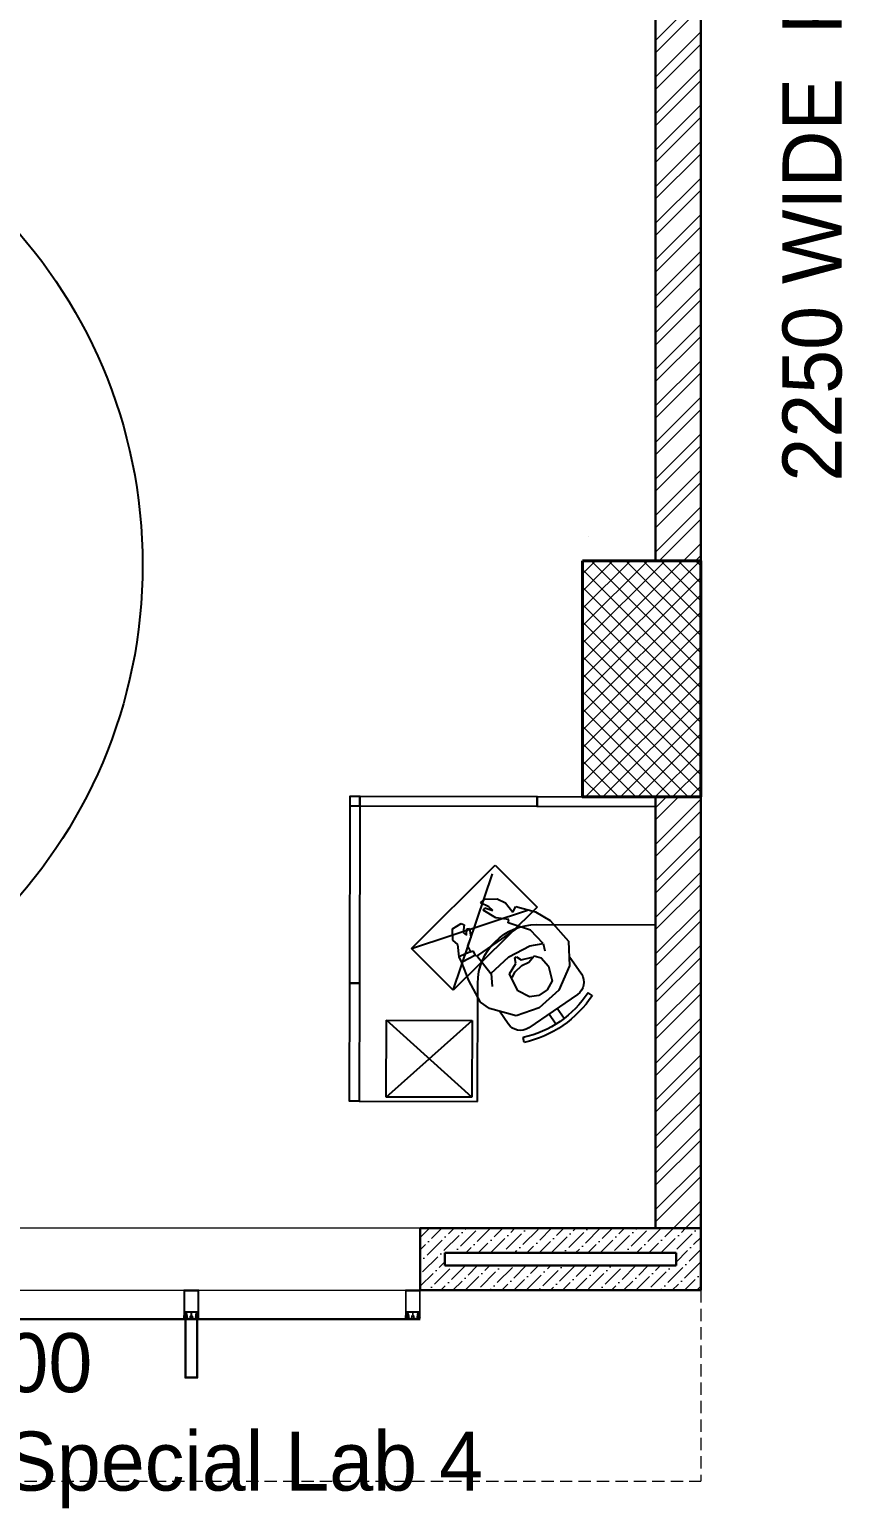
# Model space of a CAD drawing. Header units: millimetres. Extents: x 8275 to 147087, y -297470 to -191881.
# Drawn here: x 125124 to 129251, y -287819 to -280305 of the extents above; entities that cross this region are included whole.
import ezdxf

# ---------------------------------------------------------------- set-up
doc = ezdxf.new("R2010")
doc.units = ezdxf.units.MM
doc.header["$LTSCALE"] = 250
doc.header["$MEASUREMENT"] = 0
doc.linetypes.add('HIDDEN', pattern=[0.375, 0.25, -0.125])
for name, color, linetype in [('CH', 33, 'Continuous'), ('FUR', 140, 'Continuous'), ('STN', 120, 'Continuous')]:
    doc.layers.add(name, color=color, linetype=linetype)
for name, color, linetype, lineweight in [('col', 6, 'Continuous', 40), ('ele', 51, 'Continuous', 18), ('furniture', 5, 'Continuous', 15), ('GODREJ FURNITURE', 4, 'Continuous', 18), ('hatch', 9, 'Continuous', 0), ('hidden', 153, 'HIDDEN', 13), ('text', 7, 'Continuous', 9), ('wall', 1, 'Continuous', 30), ('win', 4, 'Continuous', 20)]:
    doc.layers.add(name, color=color, linetype=linetype, lineweight=lineweight)
doc.styles.get("Standard").update_dxf_attribs({"font": 'GOTHIC.TTF', "height": 100})
pattern_1 = [(45, (-6686.72, -319015.28), (-92.80777, 92.80777), []), (45, (-6624.85, -319015.28), (-92.80777, 92.80777), [])]
pattern_2 = [(45, (-6686.7244, -319015.2779), (2e-16, 2.326009148), [4.934210526, -1.64473684]), (135, (-6685.5614, -319014.1149), (2e-16, 2.326009148), [4.934210526, -1.64473684])]

# ---------------------------------------------------------------- blocks, each defined once
blk = doc.blocks.new('A$C75BC0A19')
at = {"layer": 'hatch'}
h = blk.add_hatch(dxfattribs=at)
h.set_pattern_fill('ANSI37', color=256, scale=500)
h.set_pattern_definition([(45, (0, -2028.61), (-44.19417, 44.19417), []), (135, (0, -2028.61), (-44.19417, -44.19417), [])])
h.paths.add_polyline_path([(-10614.4, 12377.9), (-10014.4, 12377.9), (-10014.4, 11177.9), (-10614.4, 11177.9)])
at = {"layer": 'col'}
blk.add_lwpolyline([(-10614.4, 12377.9), (-10014.4, 12377.9), (-10014.4, 11177.9), (-10614.4, 11177.9)], close=True, dxfattribs=at)
blk = doc.blocks.new('CHMAN')
at = {"layer": 'CH', "linetype": 'ByBlock'}
for p, q in [((-95.8, 167.3), (-17.5, 234.5)), ((-17.5, 234.5), (62, 271.2)), ((62, 271.2), (199.9, 288.9)), ((199.9, 288.9), (306.2, 222.2)), ((-81, 138.3), (-95.8, 167.3)), ((45.1, 161.1), (-49.5, 88.9)), ((138.1, 174.5), (45.1, 161.1)), ((108.7, 112.9), (138.1, 174.5)), ((138.1, 174.5), (173.3, 162.5)), ((306.2, 222.2), (378.7, 107.9)), ((-216.3, 58), (-182.1, 110.6)), ((-182.1, 110.6), (-140.9, 134.8)), ((-140.9, 134.8), (-81, 138.3)), ((-62.2, 100.2), (-105.7, 51.8)), ((-49.5, 88.9), (-62.2, 100.2)), ((95.8, -7.3), (108.7, 112.9)), ((144.1, 36.6), (163.6, 90.8)), ((164.4, 102.4), (191.8, 126.9)), ((174.5, 62.6), (164.4, 102.4)), ((191.8, 126.9), (247.3, 132.9)), ((247.3, 132.9), (320.2, 105.3)), ((320.2, 105.3), (343.8, 60)), ((378.7, 107.9), (397, -25.4)), ((-211.8, 29.6), (-216.3, 58)), ((-170.7, 53.1), (-211.8, 29.6)), ((-178.3, 33.2), (-145.5, 58.8)), ((-173.3, 20.2), (-178.3, 33.2)), ((-105.7, 51.8), (-173.3, 20.2)), ((-145.5, 58.8), (-170.7, 53.1)), ((115.9, 15.7), (117.4, 26.5)), ((142.7, 3.4), (115.9, 15.7)), ((117.4, 26.5), (144.1, 36.6)), ((168.4, -52.4), (142.7, 3.4)), ((169.4, 23.6), (174.5, 62.6)), ((175.9, -23.3), (169.4, 23.6)), ((343.8, 8.7), (322.1, -34.6)), ((343.8, 60), (343.8, 8.7)), ((113.8, -130.6), (95.8, -7.3)), ((263, -66.2), (168.4, -52.4)), ((191.1, -52.2), (175.9, -23.3)), ((322.1, -34.6), (263, -66.2)), ((397, -25.4), (363.5, -144.3)), ((-184.1, -162.3), (-181.7, -111.2)), ((-181.7, -111.2), (-167.6, -101.9)), ((-167.6, -101.9), (-137.5, -127.4)), ((-141.3, -102), (-135.8, -90.6)), ((-116.4, -122.6), (-141.3, -102)), ((-137.5, -127.4), (-116.4, -122.6)), ((-135.8, -90.6), (-95.1, -109.6)), ((-95.1, -109.6), (-68.2, -147.9)), ((-68.2, -147.9), (-34.8, -152.5)), ((-34.8, -152.5), (-33.6, -140)), ((-33.6, -140), (-4.5, -143.5)), ((-6.9, -142), (-16, -216.9)), ((-4.5, -143.5), (-3.9, -137.3)), ((-3.9, -137.3), (113.8, -130.6)), ((115.3, -128.3), (171.8, -161.6)), ((363.5, -144.3), (257, -235.4)), ((-134.6, -193.5), (-184.1, -162.3)), ((-102.3, -184.1), (-134.6, -193.5)), ((-47, -213.9), (-102.3, -184.1)), ((-34.8, -152.5), (-48.5, -216.3)), ((-15.6, -218.8), (-47, -213.9)), ((80.5, -241.4), (-15.6, -218.8)), ((205, -255.4), (80.5, -241.4)), ((257, -235.4), (205, -255.4))]:
    blk.add_line(p, q, dxfattribs=at)
at = {"layer": 'CH'}
for p, q in [((264.6, 248.3), (375, 248.3)), ((496.5, 232.8), (473.3, 223.4)), ((450, 173.3), (450, -126.7)), ((0, -126.7), (0, 126.7)), ((512.9, 48.1), (450, 48.1)), ((512.9, -1.9), (450, -1.9)), ((375, -201.7), (296.5, -201.7)), ((498.5, -187), (475.3, -177.6))]:
    blk.add_line(p, q, dxfattribs=at)
at = {"layer": 'CH', "extrusion": (0, 0, -1)}
for centre, major_axis, start_param, end_param in [((375, 173.3), (-53, 53), 0.785398, 2.356194), ((-26.7, 20.4), (-399.3, 399.3), 1.970488, 2.732174), ((-26.7, 20.4), (381.6, 381.6), 0.399692, 1.160927), ((75, -126.7), (-53, 53), 5.359292, 5.497787), ((375, -126.7), (53, 53), 0.785398, 2.356194)]:
    blk.add_ellipse(centre, major_axis=major_axis, ratio=1, start_param=start_param, end_param=end_param, dxfattribs=at)
blk = doc.blocks.new('PENTA 1650 X 1650')
at = {"layer": 'FUR', "color": 21, "ltscale": 10}
for p, q in [((150, 600), (150, 0)), ((750, 0), (150, 0)), ((1050, -900), (1050, -300)), ((1650, -900), (1050, -900))]:
    blk.add_line(p, q, dxfattribs=at)
at = {"layer": 'FUR', "color": 21, "linetype": 'HIDDEN', "ltscale": 10}
for p, q in [((1174.3, -335.3), (962.1, 301.1)), ((1386.4, -123.1), (750, 89)), ((1078, -878.5), (1513, -488.5)), ((1513, -878.5), (1078, -488.5))]:
    blk.add_line(p, q, dxfattribs=at)
at = {"layer": 'FUR', "color": 22, "ltscale": 10}
for points in [[(750, 650), (150, 650), (150, 600), (750, 600)], [(1650, 650), (750, 650), (750, 600), (1650, 600)], [(1700, 600), (1700, 650), (1650, 650), (1650, 600)], [(1650, 600), (1650, -300), (1700, -300), (1700, 600)], [(1650, -300), (1650, -900), (1700, -900), (1700, -300)]]:
    blk.add_lwpolyline(points, close=True, dxfattribs=at)
at = {"layer": 'FUR', "color": 21, "linetype": 'HIDDEN', "ltscale": 10}
for points in [[(750, 89), (1174.3, -335.3), (1386.4, -123.1), (962.1, 301.1)], [(1078, -488.5), (1078, -878.5), (1513, -878.5), (1513, -488.5)]]:
    blk.add_lwpolyline(points, close=True, dxfattribs=at)
at = {"layer": 'FUR', "color": 21, "ltscale": 10}
blk.add_arc((750, -300), 300, 0, 90, dxfattribs=at)
at = {"layer": 'STN', "xscale": -1, "rotation": 55.5103018885011}
blk.add_blockref('CHMAN', (941.1, -82.2), dxfattribs=at)

msp = doc.modelspace()

# ---------------------------------------------------------------- hatches: boundary and pattern name
at = {"layer": 'hatch'}
h = msp.add_hatch(dxfattribs=at)
h.set_pattern_fill('ANSI32', color=256, scale=350, style=0)
h.set_pattern_definition(pattern_1)
h.paths.add_polyline_path([(128531.8, -277729.3), (128301.8, -277729.3), (128301.8, -278065.3), (128071.8, -278065.3), (128071.8, -278295.3), (128301.8, -278295.3), (128301.8, -283003.6), (128531.8, -283003.6)])
h = msp.add_hatch(dxfattribs=at)
h.set_pattern_fill('ANSI32', color=256, scale=350, style=0)
h.set_pattern_definition(pattern_1)
h.paths.add_polyline_path([(128531.7, -284203.6), (128301.8, -284203.6), (128301.8, -286395.3), (128531.7, -286395.4)])
h = msp.add_hatch(dxfattribs=at)
h.set_pattern_fill('ANSI36', color=256, scale=350, style=0)
h.set_pattern_definition([(45, (-6686.724, -319015.28), (23.201941, 85.073785), [109.375, -21.875, 0, -21.875])])
h.paths.add_polyline_path([(127107.9, -286710.3), (128531.8, -286710.3), (128531.8, -286395.4), (127107.9, -286395.4)])
h.paths.add_polyline_path([(127232.9, -286585.2), (128406.8, -286585.3), (128406.8, -286520.4), (127232.9, -286520.3)], flags=16)
h = msp.add_hatch(dxfattribs=at)
h.set_pattern_fill('AR-HBONE', color=256, scale=0.411184, style=0)
h.set_pattern_definition(pattern_2)
h.paths.add_polyline_path([(125913.4, -286836.9), (125913.4, -286839), (125918.9, -286839), (125918.9, -286836.9)], flags=16)
h.paths.add_polyline_path([(125977.7, -286836.9), (125977.7, -286839), (125972.3, -286839), (125972.3, -286836.9)], flags=16)
edge = h.paths.add_edge_path()
edge.add_arc((125923.7, -286851.2), 0.685, 180, 360, ccw=False)
edge.add_arc((125922.3, -286851.2), 0.685, 180, 360, ccw=False)
edge.add_arc((125921, -286851.2), 0.685, 180, 360, ccw=False)
edge.add_arc((125919.6, -286851.2), 0.685, -180, 0, ccw=False)
edge.add_arc((125918.2, -286851.2), 0.685, -180, 0, ccw=False)
edge.add_arc((125916.9, -286851.2), 0.685, 180, 360, ccw=False)
edge.add_arc((125915.5, -286851.2), 0.685, 180, 360, ccw=False)
edge.add_arc((125914.1, -286851.2), 0.685, -180, 0, ccw=False)
edge.add_arc((125912.8, -286851.2), 0.685, 180, 360, ccw=False)
edge.add_arc((125911.4, -286851.2), 0.685, -180, 0, ccw=False)
edge.add_arc((125910, -286851.2), 0.685, 180, 360, ccw=False)
edge.add_arc((125908.6, -286851.2), 0.685, -180, 0, ccw=False)
edge.add_line((125908, -286851.2), (125908, -286839))
edge.add_line((125908, -286839), (125911.8, -286839))
edge.add_line((125911.8, -286839), (125911.8, -286836.9))
edge.add_line((125911.8, -286836.9), (125910, -286836.9))
edge.add_line((125910, -286836.9), (125911.7, -286833.5))
edge.add_line((125911.7, -286833.5), (125920.6, -286833.5))
edge.add_line((125920.6, -286833.5), (125922.3, -286836.9))
edge.add_line((125922.3, -286836.9), (125920.6, -286836.9))
edge.add_line((125920.6, -286836.9), (125920.6, -286839))
edge.add_line((125920.6, -286839), (125924.4, -286839))
edge.add_line((125924.4, -286839), (125924.4, -286851.2))
edge.add_arc((125967.5, -286851.1), 0.685, 180, 360)
edge.add_arc((125968.8, -286851.1), 0.685, 180, 360)
edge.add_arc((125970.2, -286851.1), 0.685, 180, 360)
edge.add_arc((125971.6, -286851.1), 0.685, 180, 360)
edge.add_arc((125973, -286851.1), 0.685, 180, 360)
edge.add_arc((125974.3, -286851.1), 0.685, 180, 360)
edge.add_arc((125975.7, -286851.1), 0.685, 180, 360)
edge.add_arc((125977.1, -286851.1), 0.685, 180, 360)
edge.add_arc((125978.4, -286851.1), 0.685, 180, 360)
edge.add_arc((125979.8, -286851.1), 0.685, 180, 360)
edge.add_arc((125981.2, -286851.1), 0.685, 180, 360)
edge.add_arc((125982.5, -286851.1), 0.685, 180, 360)
edge.add_line((125983.2, -286851.1), (125983.2, -286839))
edge.add_line((125983.2, -286839), (125979.4, -286839))
edge.add_line((125979.4, -286839), (125979.4, -286836.9))
edge.add_line((125979.4, -286836.9), (125981.2, -286836.9))
edge.add_line((125981.2, -286836.9), (125979.5, -286833.5))
edge.add_line((125979.5, -286833.5), (125970.6, -286833.5))
edge.add_line((125970.6, -286833.5), (125968.8, -286836.9))
edge.add_line((125968.8, -286836.9), (125970.6, -286836.9))
edge.add_line((125970.6, -286836.9), (125970.6, -286839))
edge.add_line((125970.6, -286839), (125966.8, -286839))
edge.add_line((125966.8, -286839), (125966.8, -286851.1))
h = msp.add_hatch(dxfattribs=at)
h.set_pattern_fill('AR-HBONE', color=256, scale=0.411184, style=0)
h.set_pattern_definition(pattern_2)
h.paths.add_polyline_path([(127038.1, -286836.9), (127038.1, -286839), (127043.5, -286839), (127043.5, -286836.9)], flags=16)
h.paths.add_polyline_path([(127102.4, -286836.9), (127102.4, -286839), (127096.9, -286839), (127096.9, -286836.9)], flags=16)
edge = h.paths.add_edge_path()
edge.add_arc((127048.3, -286851.2), 0.685, 180, 360, ccw=False)
edge.add_arc((127047, -286851.2), 0.685, 180, 360, ccw=False)
edge.add_arc((127045.6, -286851.2), 0.685, 180, 360, ccw=False)
edge.add_arc((127044.2, -286851.2), 0.685, -180, 0, ccw=False)
edge.add_arc((127042.9, -286851.2), 0.685, -180, 0, ccw=False)
edge.add_arc((127041.5, -286851.2), 0.685, 180, 360, ccw=False)
edge.add_arc((127040.1, -286851.2), 0.685, 180, 360, ccw=False)
edge.add_arc((127038.7, -286851.2), 0.685, -180, 0, ccw=False)
edge.add_arc((127037.4, -286851.2), 0.685, 180, 360, ccw=False)
edge.add_arc((127036, -286851.2), 0.685, -180, 0, ccw=False)
edge.add_arc((127034.6, -286851.2), 0.685, 180, 360, ccw=False)
edge.add_arc((127033.3, -286851.2), 0.685, -180, 0, ccw=False)
edge.add_line((127032.6, -286851.2), (127032.6, -286839))
edge.add_line((127032.6, -286839), (127036.4, -286839))
edge.add_line((127036.4, -286839), (127036.4, -286836.9))
edge.add_line((127036.4, -286836.9), (127034.6, -286836.9))
edge.add_line((127034.6, -286836.9), (127036.3, -286833.5))
edge.add_line((127036.3, -286833.5), (127045.2, -286833.5))
edge.add_line((127045.2, -286833.5), (127047, -286836.9))
edge.add_line((127047, -286836.9), (127045.2, -286836.9))
edge.add_line((127045.2, -286836.9), (127045.2, -286839))
edge.add_line((127045.2, -286839), (127049, -286839))
edge.add_line((127049, -286839), (127049, -286851.2))
edge.add_arc((127092.1, -286851.1), 0.685, 180, 360)
edge.add_arc((127093.5, -286851.1), 0.685, 180, 360)
edge.add_arc((127094.8, -286851.1), 0.685, 180, 360)
edge.add_arc((127096.2, -286851.1), 0.685, 180, 360)
edge.add_arc((127097.6, -286851.1), 0.685, 180, 360)
edge.add_arc((127098.9, -286851.1), 0.685, 180, 360)
edge.add_arc((127100.3, -286851.1), 0.685, 180, 360)
edge.add_arc((127101.7, -286851.1), 0.685, 180, 360)
edge.add_arc((127103, -286851.1), 0.685, 180, 360)
edge.add_arc((127104.4, -286851.1), 0.685, 180, 360)
edge.add_arc((127105.8, -286851.1), 0.685, 180, 360)
edge.add_arc((127107.2, -286851.1), 0.685, 180, 360)
edge.add_line((127107.8, -286851.1), (127107.8, -286839))
edge.add_line((127107.8, -286839), (127104, -286839))
edge.add_line((127104, -286839), (127104, -286836.9))
edge.add_line((127104, -286836.9), (127105.8, -286836.9))
edge.add_line((127105.8, -286836.9), (127104.1, -286833.5))
edge.add_line((127104.1, -286833.5), (127095.2, -286833.5))
edge.add_line((127095.2, -286833.5), (127093.5, -286836.9))
edge.add_line((127093.5, -286836.9), (127095.2, -286836.9))
edge.add_line((127095.2, -286836.9), (127095.2, -286839))
edge.add_line((127095.2, -286839), (127091.4, -286839))
edge.add_line((127091.4, -286839), (127091.4, -286851.1))

# ---------------------------------------------------------------- linework, layer by layer
at = {"layer": 'ele'}
msp.add_line((127107.9, -286395.2, -11300.6), (118748.3, -286395.2, -11300.6), dxfattribs=at)
at = {"layer": 'ele', "elevation": -11300.6}
msp.add_lwpolyline([(127931.7, -283003.6), (128531.8, -283003.6), (128531.8, -284203.6), (127931.7, -284203.6)], close=True, dxfattribs=at)
at = {"layer": 'FUR', "linetype": 'ByBlock', "ltscale": 100}
msp.add_circle((123119.8, -283024.8, 122661.2), 2578.4, dxfattribs=at)
at = {"layer": 'furniture', "extrusion": (0.046413, 0.006921, 0.998898)}
msp.add_line((127959.5, -282881, -11300.6), (127959.5, -282881, -11300.6), dxfattribs=at)
at = {"layer": 'hidden'}
for p, q in [((128531.8, -286710.5, -11300.6), (128531.7, -287680.9, -11300.6)), ((109161, -287680.7, -11300.6), (128531.8, -287680.7, -11300.6))]:
    msp.add_line(p, q, dxfattribs=at)
at = {"layer": 'wall'}
for p, q in [((128531.8, -277729.3, -11300.6), (128531.7, -283003.6, -11300.6)), ((128301.8, -278295.3, -11300.6), (128301.8, -283003.6, -11300.6)), ((128301.8, -284203.6, -11300.6), (128301.8, -286395.3, -11300.6)), ((128531.8, -284203.6, -11300.6), (128531.8, -286395.4, -11300.6)), ((127107.9, -286710.4, -11300.6), (127107.9, -286395.2, -11300.6)), ((127107.9, -286395.3, -11300.6), (128531.8, -286395.4, -11300.6)), ((128531.8, -286395.4, -11300.6), (128531.8, -286710.4, -11300.6)), ((127232.9, -286520.3, -11300.6), (128406.8, -286520.4, -11300.6)), ((127232.9, -286585.3, -11300.6), (127232.9, -286520.3, -11300.6)), ((127232.9, -286585.3, -11300.6), (128406.8, -286585.4, -11300.6)), ((128406.8, -286520.4, -11300.6), (128406.8, -286585.4, -11300.6)), ((127107.9, -286710.3, -11300.6), (128531.8, -286710.4, -11300.6)), ((127232.9, -286710.3, -11300.6), (127232.9, -286710.2, -11300.6)), ((127232.9, -286710.4, -11300.6), (127232.9, -286710.3, -11300.6))]:
    msp.add_line(p, q, dxfattribs=at)
at = {"layer": 'win'}
for p, q in [((118745.6, -286853.9, -11300.6), (127107.9, -286854.5, -11300.6)), ((127107.9, -286855.5, -11300.6), (118745.6, -286855, -11300.6)), ((127107.9, -286856.6, -11300.6), (118745.6, -286856.1, -11300.6)), ((127107.9, -286857.7, -11300.6), (118745.6, -286857.2, -11300.6)), ((127107.9, -286858.8, -11300.6), (118745.6, -286858.2, -11300.6)), ((127107.9, -286859.9, -11300.6), (118745.6, -286859.3, -11300.6)), ((127107.9, -286861, -11300.6), (118745.6, -286860.4, -11300.6)), ((125934.6, -286852, -11300.6), (125936, -286853.4, -11300.6)), ((125936, -286858.9, -11300.6), (125934.6, -286860.3, -11300.6)), ((125936, -286853.4, -11300.6), (125936, -286858.9, -11300.6)), ((125956.6, -286852, -11300.6), (125955.2, -286853.4, -11300.6)), ((125955.2, -286853.4, -11300.6), (125955.2, -286858.9, -11300.6)), ((125955.2, -286858.9, -11300.6), (125956.6, -286860.3, -11300.6)), ((127059.2, -286852, -11300.6), (127060.6, -286853.4, -11300.6)), ((127060.6, -286858.9, -11300.6), (127059.2, -286860.3, -11300.6)), ((127060.6, -286853.4, -11300.6), (127060.6, -286858.9, -11300.6)), ((127081.2, -286852, -11300.6), (127079.8, -286853.4, -11300.6)), ((127079.8, -286853.4, -11300.6), (127079.8, -286858.9, -11300.6)), ((127079.8, -286858.9, -11300.6), (127081.2, -286860.3, -11300.6))]:
    msp.add_line(p, q, dxfattribs=at)
at = {"layer": 'win', "elevation": -11300.6}
msp.add_lwpolyline([(118745.6, -286710.3), (127107.9, -286710.3)], dxfattribs=at)
for points in [[(125948.3, -286848.3), (125948.9, -286848.8), (125948.3, -286849.4), (125948.3, -286852.1), (125948.9, -286852.7), (125948.3, -286853.2), (125948.3, -286856), (125948.9, -286856.5, 0.960671), (125952.4, -286856.4), (125952.4, -286843.8, 0.198912), (125951.7, -286842), (125948.4, -286838.7, -0.198912), (125947.6, -286836.9), (125947.6, -286821.1), (125978.1, -286821.1, -0.414214), (125980.5, -286823.6), (125980.5, -286827.6, -0.414214), (125978.1, -286830.1), (125969.3, -286830.1, 0.414214), (125966.8, -286832.5), (125966.8, -286839), (125970.7, -286839), (125970.7, -286836.9), (125968.9, -286836.9), (125968.9, -286833.5), (125981.2, -286833.5), (125981.2, -286836.9), (125979.4, -286836.9), (125979.4, -286839), (125983.3, -286839), (125983.3, -286710.3), (125907.9, -286710.3), (125907.9, -286839), (125911.7, -286839), (125911.7, -286836.9), (125910, -286836.9), (125910, -286833.5), (125922.3, -286833.5), (125922.3, -286836.9), (125920.5, -286836.9), (125920.5, -286839), (125924.3, -286839), (125924.3, -286832.5, 0.414214), (125921.9, -286830.1), (125913.1, -286830.1, -0.414214), (125910.6, -286827.6), (125910.6, -286823.6, -0.414214), (125913.1, -286821.1), (125943.5, -286821.1), (125943.5, -286836.9, -0.198912), (125942.8, -286838.7), (125939.5, -286842, 0.198912), (125938.7, -286843.8), (125938.7, -286856.4, 0.960671), (125942.3, -286856.5), (125942.9, -286856), (125942.9, -286853.2), (125942.3, -286852.7), (125942.9, -286852.1), (125942.9, -286849.4), (125942.3, -286848.8), (125942.9, -286848.3), (125942.9, -286845.5), (125942.3, -286845), (125945.6, -286841.7), (125948.9, -286845), (125948.3, -286845.5)], [(127073, -286848.3), (127073.5, -286848.8), (127073, -286849.4), (127073, -286852.1), (127073.5, -286852.7), (127073, -286853.2), (127073, -286856), (127073.5, -286856.5, 0.960671), (127077.1, -286856.4), (127077.1, -286843.8, 0.198912), (127076.3, -286842), (127073, -286838.7, -0.198912), (127072.3, -286836.9), (127072.3, -286821.1), (127102.7, -286821.1, -0.414214), (127105.2, -286823.6), (127105.2, -286827.6, -0.414214), (127102.7, -286830.1), (127093.9, -286830.1, 0.414214), (127091.5, -286832.5), (127091.5, -286839), (127095.3, -286839), (127095.3, -286836.9), (127093.5, -286836.9), (127093.5, -286833.5), (127105.8, -286833.5), (127105.8, -286836.9), (127104.1, -286836.9), (127104.1, -286839), (127107.9, -286839), (127107.9, -286710.3), (127032.5, -286710.3), (127032.5, -286839), (127036.4, -286839), (127036.4, -286836.9), (127034.6, -286836.9), (127034.6, -286833.5), (127046.9, -286833.5), (127046.9, -286836.9), (127045.1, -286836.9), (127045.1, -286839), (127049, -286839), (127049, -286832.5, 0.414214), (127046.5, -286830.1), (127037.7, -286830.1, -0.414214), (127035.3, -286827.6), (127035.3, -286823.6, -0.414214), (127037.7, -286821.1), (127068.2, -286821.1), (127068.2, -286836.9, -0.198912), (127067.4, -286838.7), (127064.1, -286842, 0.198912), (127063.4, -286843.8), (127063.4, -286856.4, 0.960671), (127066.9, -286856.5), (127067.5, -286856), (127067.5, -286853.2), (127066.9, -286852.7), (127067.5, -286852.1), (127067.5, -286849.4), (127066.9, -286848.8), (127067.5, -286848.3), (127067.5, -286845.5), (127066.9, -286845), (127070.2, -286841.7), (127073.5, -286845), (127073, -286845.5)]]:
    msp.add_lwpolyline(points, format="xyb", close=True, dxfattribs=at)
for points in [[(125910.6, -286715.7), (125910.6, -286818.4), (125980.5, -286818.4), (125980.5, -286715.7)], [(127035.3, -286715.7), (127035.3, -286818.4), (127105.2, -286818.4), (127105.2, -286715.7)], [(125913.4, -286836.9), (125913.4, -286839), (125918.9, -286839), (125918.9, -286836.9)], [(125977.7, -286836.9), (125977.7, -286839), (125972.3, -286839), (125972.3, -286836.9)], [(127038.1, -286836.9), (127038.1, -286839), (127043.5, -286839), (127043.5, -286836.9)], [(127102.4, -286836.9), (127102.4, -286839), (127096.9, -286839), (127096.9, -286836.9)]]:
    msp.add_lwpolyline(points, close=True, dxfattribs=at)
for points in [[(125924.4, -286851.2, -1), (125923, -286851.2, -1), (125921.7, -286851.2, -1), (125920.3, -286851.2, -1), (125918.9, -286851.2, -1), (125917.6, -286851.2, -1), (125916.2, -286851.2, -1), (125914.8, -286851.2, -1), (125913.4, -286851.2, -1), (125912.1, -286851.2, -1), (125910.7, -286851.2, -1), (125909.3, -286851.2, -1), (125908, -286851.2), (125908, -286839), (125911.7, -286839), (125911.7, -286836.9), (125910, -286836.9), (125911.7, -286833.5), (125920.6, -286833.5), (125922.3, -286836.9), (125920.5, -286836.9), (125920.5, -286839), (125924.4, -286839), (125924.4, -286851.2)], [(125966.8, -286851.1, 1), (125968.2, -286851.1, 1), (125969.5, -286851.1, 1), (125970.9, -286851.1, 1), (125972.3, -286851.1, 1), (125973.6, -286851.1, 1), (125975, -286851.1, 1), (125976.4, -286851.1, 1), (125977.7, -286851.1, 1), (125979.1, -286851.1, 1), (125980.5, -286851.1, 1), (125981.9, -286851.1, 1), (125983.2, -286851.1), (125983.2, -286839), (125979.4, -286839), (125979.4, -286836.9), (125981.2, -286836.9), (125979.5, -286833.5), (125970.6, -286833.5), (125968.8, -286836.9), (125970.6, -286836.9), (125970.6, -286839), (125966.8, -286839), (125966.8, -286851.1)], [(127049, -286851.2, -1), (127047.6, -286851.2, -1), (127046.3, -286851.2, -1), (127044.9, -286851.2, -1), (127043.5, -286851.2, -1), (127042.2, -286851.2, -1), (127040.8, -286851.2, -1), (127039.4, -286851.2, -1), (127038.1, -286851.2, -1), (127036.7, -286851.2, -1), (127035.3, -286851.2, -1), (127033.9, -286851.2, -1), (127032.6, -286851.2), (127032.6, -286839), (127036.4, -286839), (127036.4, -286836.9), (127034.6, -286836.9), (127036.3, -286833.5), (127045.2, -286833.5), (127047, -286836.9), (127045.1, -286836.9), (127045.1, -286839), (127049, -286839), (127049, -286851.2)], [(127091.4, -286851.1, 1), (127092.8, -286851.1, 1), (127094.1, -286851.1, 1), (127095.5, -286851.1, 1), (127096.9, -286851.1, 1), (127098.3, -286851.1, 1), (127099.6, -286851.1, 1), (127101, -286851.1, 1), (127102.4, -286851.1, 1), (127103.7, -286851.1, 1), (127105.1, -286851.1, 1), (127106.5, -286851.1, 1), (127107.8, -286851.1), (127107.8, -286839), (127104, -286839), (127104, -286836.9), (127105.8, -286836.9), (127104.1, -286833.5), (127095.2, -286833.5), (127093.5, -286836.9), (127095.2, -286836.9), (127095.2, -286839), (127091.4, -286839), (127091.4, -286851.1)]]:
    msp.add_lwpolyline(points, format="xyb", dxfattribs=at)
at = {"layer": 'win', "extrusion": (5.57819e-18, 4.27086e-05, 1), "elevation": -11314.3}
for points in [[(125978.1, -287155.2), (125978.1, -286855.2), (125913.1, -286855.2), (125913.1, -287155.2)], [(125973.1, -287150.2), (125973.1, -286860.2), (125918.1, -286860.2), (125918.1, -287150.2)]]:
    msp.add_lwpolyline(points, close=True, dxfattribs=at)
at = {"layer": 'win'}
for centre, radius, start, end in [((125945.6, -286915.2, -11300.6), 56, 78.7142, 101.2858), ((125945.6, -286917.9, -11300.6), 59.5, 80.37244, 99.62756), ((125939, -286880.1, -11300.6), 23.7, 90.58266, 97.23186), ((125938.6, -286868.7, -11300.6), 11.8, 89.26962, 102.92134), ((125939.5, -286876, -11300.6), 18.7, 91.46198, 100.76135), ((125942.5, -286895.7, -11300.6), 38.2, 94.80618, 99.83192), ((125945.6, -286918.8, -11300.6), 61, 80.94895, 99.05105), ((125945.6, -287112, -11300.6), 254.6, 89.18954, 90.81046), ((125945.6, -286936.3, -11300.6), 79.4, 87.56581, 92.43419), ((125945.6, -286918.3, -11300.6), 62, 87.01176, 92.98824), ((125945.6, -286889.9, -11300.6), 34.1, 85.38716, 94.61284), ((125950, -286885, -11300.6), 27.3, 79.02917, 86.02977), ((125951.3, -286879, -11300.6), 21.7, 79.62672, 87.55798), ((125951.9, -286872, -11300.6), 15.6, 77.86281, 87.99638), ((125952.6, -286866.3, -11300.6), 9.46, 74.12487, 91.27881), ((127070.2, -286915.2, -11300.6), 56, 78.7142, 101.2858), ((127070.2, -286917.9, -11300.6), 59.5, 80.37244, 99.62756), ((127063.6, -286880.1, -11300.6), 23.7, 90.58266, 97.23186), ((127063.3, -286868.7, -11300.6), 11.8, 89.26962, 102.92134), ((127064.1, -286876, -11300.6), 18.7, 91.46198, 100.76135), ((127067.1, -286895.7, -11300.6), 38.2, 94.80618, 99.83192), ((127070.2, -286918.8, -11300.6), 61, 80.94895, 99.05105), ((127070.2, -287112, -11300.6), 254.6, 89.18954, 90.81046), ((127070.2, -286936.3, -11300.6), 79.4, 87.56581, 92.43419), ((127070.2, -286918.3, -11300.6), 62, 87.01176, 92.98824), ((127070.2, -286889.9, -11300.6), 34.1, 85.38716, 94.61284), ((127074.6, -286885, -11300.6), 27.3, 79.02917, 86.02977), ((127075.9, -286879, -11300.6), 21.7, 79.62672, 87.55798), ((127077.2, -286866.3, -11300.6), 9.46, 74.12487, 91.27881), ((127076.5, -286872, -11300.6), 15.6, 77.86281, 87.99638)]:
    msp.add_arc(centre, radius, start, end, dxfattribs=at)

# ---------------------------------------------------------------- block references
at = {"layer": 'GODREJ FURNITURE', "xscale": -1, "rotation": 359.8654978956221}
msp.add_blockref('PENTA 1650 X 1650', (128450.3, -284853.9, -11300.6), dxfattribs=at)
at = {"layer": 'hatch'}
msp.add_blockref('A$C75BC0A19', (138546.1, -295381.5, -11300.6), dxfattribs=at)

# ---------------------------------------------------------------- texts
at = {"layer": 'text', "insert": (128946.7, -282601.8, -11300.6), "char_height": 250, "width": 5273.551, "attachment_point": 1, "rotation": 90}
msp.add_mtext('{\\H1.2x;2250 WIDE  PASSAGE}', dxfattribs=at)
at = {"layer": 'text', "linetype": 'ByBlock', "ltscale": 100, "insert": (120692.5, -286928.4, -22601.3), "char_height": 300, "width": 8114.32, "attachment_point": 1, "rotation": 360}
msp.add_mtext('BOYD LAB-6 10605X8100\\PNew name -  ECE Core/Special Lab 4', dxfattribs=at)

doc.saveas('drawing.dxf')
